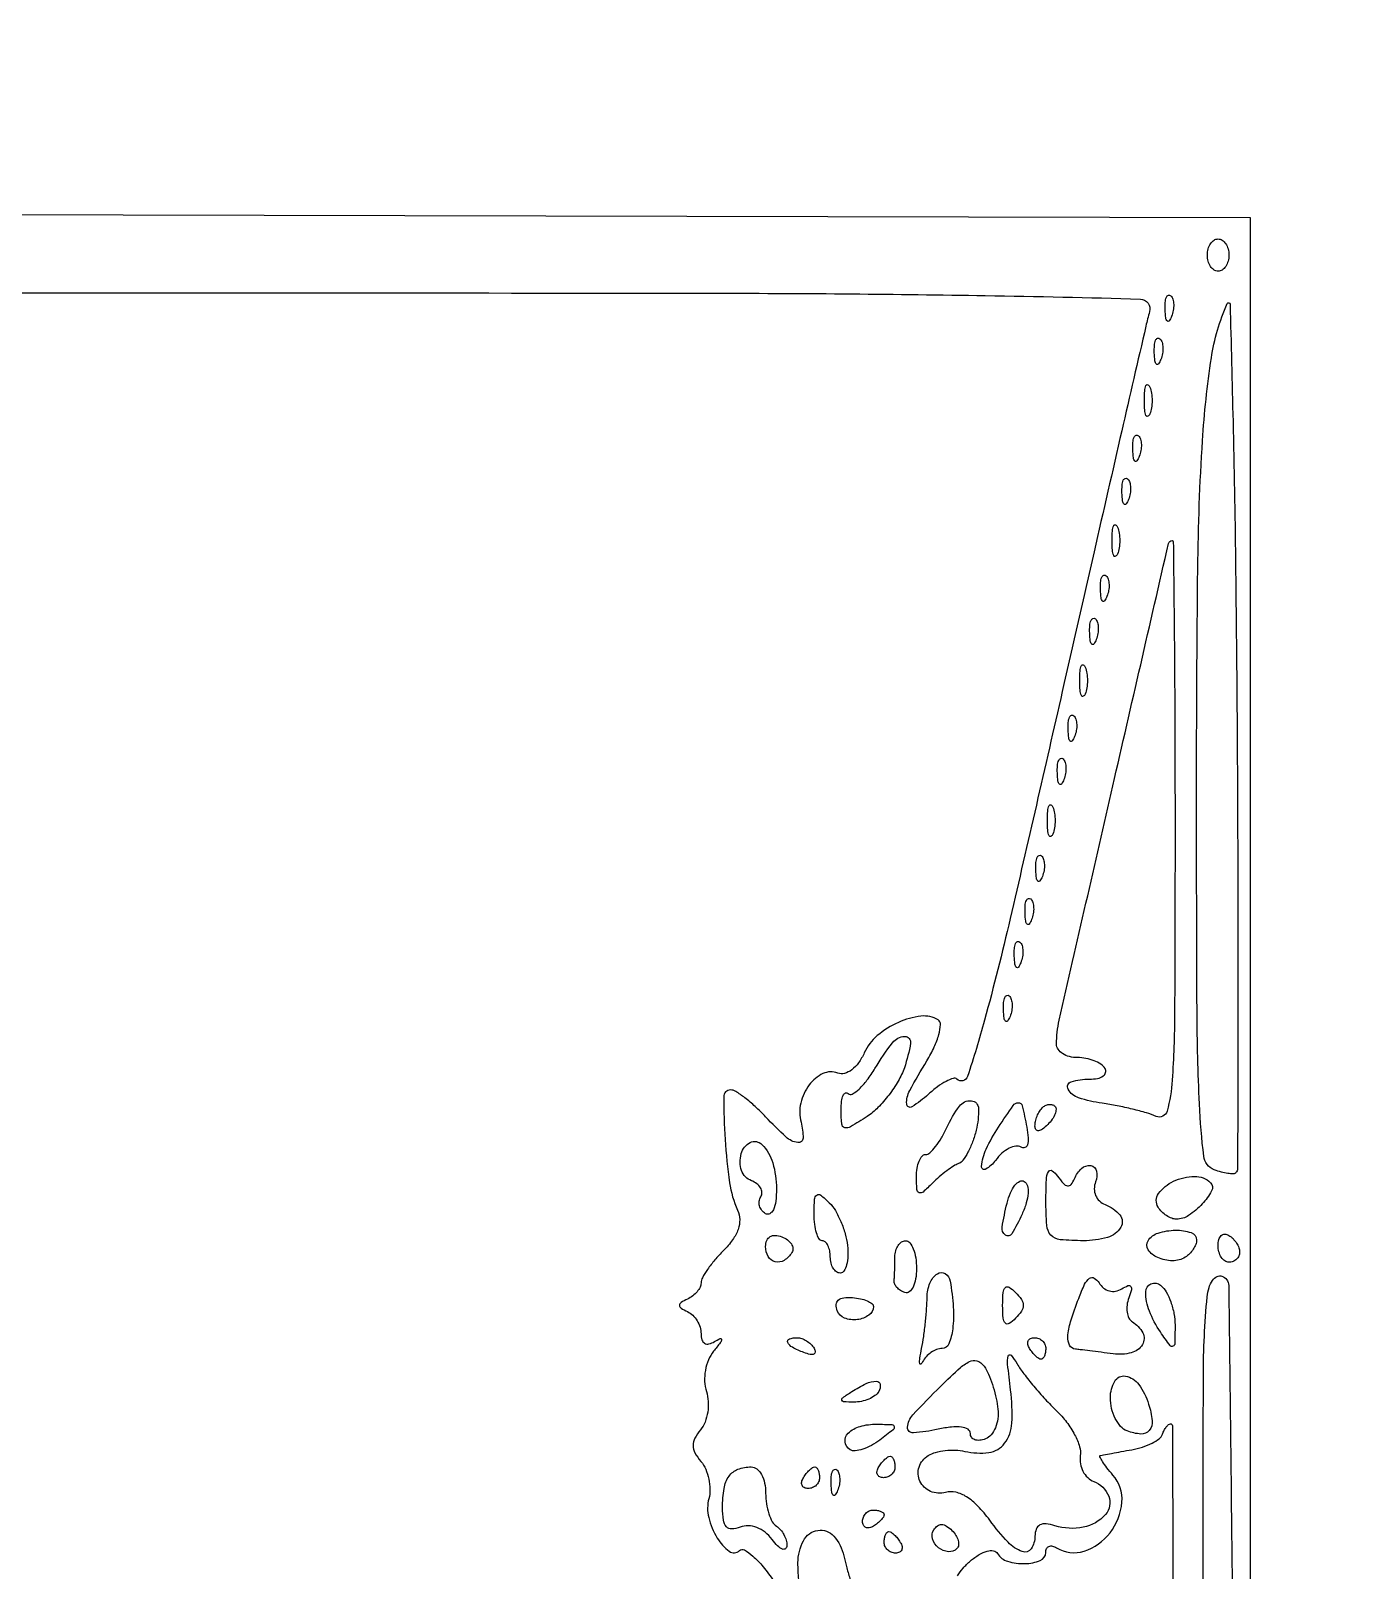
# Model space of a CAD drawing. Header units: inches. Extents: x -279 to 561, y -345 to 342.
# Drawn here: x -215.238 to -214.607, y -305.24 to -304.5 of the extents above; entities that cross this region are included whole.
import ezdxf

# ---------------------------------------------------------------- set-up
doc = ezdxf.new("R2010")
doc.units = ezdxf.units.IN
doc.header["$LTSCALE"] = 0.5
doc.header["$MEASUREMENT"] = 0

msp = doc.modelspace()

# ---------------------------------------------------------------- linework, layer by layer
for points in [[(-215.24463, -303.52452), (-213.73683, -303.52452), (-213.73683, -304.63921, -0.000223), (-213.73713, -305.31067, -0.002383), (-213.73867, -305.58371, -0.001447), (-213.74088, -305.7496, -0.66655), (-213.74843, -305.75261, -0.194955), (-213.74896, -305.75133, -0.000002), (-213.7501, -305.42881, -0.000179), (-213.75122, -305.07371, -0.000107), (-213.75231, -304.65214), (-213.75493, -303.55297), (-215.24463, -303.55297)], [(-215.93517, -303.64349), (-215.21877, -303.64349), (-214.50237, -303.64349), (-214.5011, -304.26549), (-214.49982, -304.8875), (-214.49849, -304.26542), (-214.49715, -303.64335), (-214.15628, -303.64471, 0.001064), (-214.02573, -303.64496, 0.001794), (-213.91624, -303.64454, 0.000153), (-213.81867, -303.64378, 0.584751), (-213.8178, -303.6422, 0.259143), (-213.82065, -303.6406, 0.000015), (-214.13811, -303.63973, 0.000557), (-214.48877, -303.63917, 0.000335), (-214.90484, -303.63925, 0.000169), (-215.31908, -303.63975, 0.000293), (-215.66365, -303.64048, 0.000043), (-215.96488, -303.64132, 0.960025)], [(-213.75752, -303.55556), (-213.75752, -304.6418, -0.000347), (-213.75781, -305.05832, -0.000579), (-213.7587, -305.40896, -0.000014), (-213.75988, -305.72639, -0.413114)], [(-215.87623, -304.5938, 0.000023), (-215.87735, -304.86357, 0.000682)], [(-214.45392, -305.26638, -0.000016), (-214.45524, -305.03786, -0.000633)], [(-214.79299, -305.24242, -0.050123), (-214.79037, -305.23874, -0.035798), (-214.78677, -305.23519, -0.039265), (-214.78263, -305.23217, -0.071856), (-214.77881, -305.23052, -0.107437), (-214.77576, -305.23036, -0.216621), (-214.7738, -305.23168, 0.183935), (-214.76894, -305.2354, 0.078061), (-214.76066, -305.23652, 0.089276), (-214.75326, -305.23502, 0.307321), (-214.75065, -305.23117, -0.110302), (-214.75024, -305.22933, -0.182983), (-214.74912, -305.22825, -0.160131), (-214.74743, -305.22809, -0.081651), (-214.74543, -305.22892, 0.220422), (-214.73228, -305.2305, 0.150674), (-214.71978, -305.2217, 0.144322), (-214.71408, -305.20707, 0.204806), (-214.7184, -305.19397, -0.014248), (-214.72132, -305.19047, -0.026958), (-214.72343, -305.18747, -0.031571), (-214.72465, -305.18521, -0.489642), (-214.7243, -305.18454, -0.00032), (-214.72291, -305.18428, -0.000022), (-214.71902, -305.18357, -0.000032), (-214.71438, -305.18273, -0.000024), (-214.70927, -305.1818, 0.03263), (-214.70419, -305.18053, 0.03898), (-214.69963, -305.17866, 0.042858), (-214.69615, -305.17652, 0.151805), (-214.69462, -305.17442, -0.03593), (-214.6938, -305.1725, -0.045864), (-214.69276, -305.17088, -0.053038), (-214.69168, -305.16975, -0.177118), (-214.69074, -305.1694, -0.413123), (-214.68985, -305.17029, -0.000013), (-214.68921, -305.34186, -0.000574)], [(-215.47514, -304.62658, -0.000688), (-215.2598, -304.62628, -0.000279), (-214.90826, -304.62648, -0.003769), (-214.77975, -304.62759, -0.003285), (-214.70523, -304.62929, -0.488538), (-214.7008, -304.63533, 0.012462), (-214.70258, -304.64229, 0.000122), (-214.71417, -304.69263, 0.000404), (-214.72744, -304.7506, 0.000262), (-214.74271, -304.81767, -0.001112), (-214.76774, -304.92678, -0.009447), (-214.78002, -304.97555, -0.014381), (-214.78821, -305.00258, -0.545783), (-214.79335, -305.00388, 0.273825), (-214.7951, -305.00349, 0.04264), (-214.7985, -305.00495, 0.037435), (-214.80263, -305.00756, 0.024251), (-214.80701, -305.01115, -0.041656), (-214.81488, -305.01716, -0.577754), (-214.81743, -305.01584, -0.135781), (-214.81594, -305.00931, -0.012987), (-214.80772, -304.99502, 0.027094), (-214.80418, -304.98843, 0.042573), (-214.80196, -304.98241, 0.052206), (-214.80117, -304.97769, 0.276109), (-214.80233, -304.97546, 0.169287), (-214.81056, -304.97363, 0.075566), (-214.82141, -304.97661, 0.071566), (-214.83155, -304.983, 0.110089), (-214.83778, -304.99124, -0.048296), (-214.84054, -304.99602, -0.074976), (-214.84384, -304.99942, -0.097251), (-214.8473, -305.00112, -0.158691), (-214.85053, -305.00096, 0.204477), (-214.85762, -305.00122, 0.122964), (-214.86425, -305.00663, 0.104776), (-214.86828, -305.01537, 0.120381), (-214.86813, -305.02454, -0.067475), (-214.8672, -305.03218, -0.454511), (-214.86976, -305.03436, -0.149838), (-214.87534, -305.03168, -0.018094), (-214.88514, -305.02198, 0.018092), (-214.89014, -305.01703, 0.022913), (-214.89512, -305.01285, 0.021838), (-214.8995, -305.00979, 0.142267), (-214.90206, -305.00905, 0.416285), (-214.90529, -305.01231, 0.013225), (-214.90461, -305.03286, 0.02146), (-214.90246, -305.0536, 0.069624), (-214.89859, -305.06684, -0.102556), (-214.8976, -305.07129, -0.088763), (-214.89837, -305.07602, -0.071606), (-214.90098, -305.08101, -0.040118), (-214.90543, -305.08624, 0.020277), (-214.90954, -305.0907, 0.024437), (-214.91302, -305.09522, 0.024201), (-214.91553, -305.09924, 0.128141), (-214.91617, -305.10173, -0.114573), (-214.91665, -305.10376, -0.05968), (-214.91807, -305.10596, -0.05465), (-214.92017, -305.10798, -0.055318), (-214.92264, -305.10949, 0.029131), (-214.92578, -305.11118, 0.260055), (-214.92652, -305.1125, 0.260055), (-214.92578, -305.11383, 0.029131), (-214.92264, -305.11552, -0.085984), (-214.92017, -305.11724, -0.061443), (-214.91807, -305.11989, -0.060458), (-214.91666, -305.12303, -0.076165), (-214.91617, -305.12617, 0.0738), (-214.91574, -305.12908, 0.189915), (-214.91444, -305.13072, 0.192873), (-214.91239, -305.13102, 0.076214), (-214.90971, -305.12992, -0.027789), (-214.90695, -305.12846, -0.576857), (-214.90633, -305.1289, -0.140027), (-214.90694, -305.13046, -0.008108), (-214.91014, -305.13454, 0.070922), (-214.91261, -305.13868, 0.0554), (-214.9141, -305.14371, 0.054891), (-214.91445, -305.14899, 0.066241), (-214.91359, -305.15388, -0.063517), (-214.91273, -305.1586, -0.051193), (-214.91298, -305.16375, -0.052726), (-214.91424, -305.16856, -0.082945), (-214.91638, -305.17224, 0.049734), (-214.91915, -305.17634, 0.127171), (-214.92, -305.17979, 0.124336), (-214.91907, -305.18327, 0.046509), (-214.9162, -305.18748, -0.072513), (-214.91394, -305.19118, -0.048879), (-214.91244, -305.19591, -0.048529), (-214.91189, -305.20089, -0.06751), (-214.91243, -305.20534, 0.124986), (-214.91249, -305.2143, 0.073786), (-214.90841, -305.22426, 0.101284), (-214.90266, -305.23059, 0.369636), (-214.89766, -305.2302, -0.342318), (-214.89536, -305.22991, -0.048649), (-214.89126, -305.23291, -0.038798), (-214.88636, -305.23801, -0.022637), (-214.88127, -305.24481, 0.02615)], [(-214.65237, -306.34436), (-214.65237, -305.46734), (-214.65237, -304.59032), (-215.26144, -304.5889, 0.000465), (-215.49527, -304.58858, 0.000768)]]:
    msp.add_lwpolyline(points, format="xyb")
for points in [[(-213.72167, -304.61982, -0.000342), (-213.72213, -305.07766, -0.000611), (-213.72322, -305.45405, -0.000039), (-213.72461, -305.78715, -0.813411), (-213.72648, -305.78752, -0.10071), (-213.72831, -305.77874, -0.000038), (-213.72973, -305.4486, -0.000606), (-213.73083, -305.08185, -0.000369), (-213.73129, -304.64826), (-213.73165, -303.51935), (-213.96054, -303.51932, 0.00003), (-214.10901, -303.5193, 0.000002), (-214.49863, -303.51929, 0.000003), (-214.96343, -303.51928, 0.000003), (-215.47093, -303.51928), (-216.75244, -303.51928), (-216.75244, -303.48052), (-216.75244, -303.44176), (-215.23687, -303.44176), (-213.72131, -303.44176)], [(-214.66272, -304.60818, -0.064853), (-214.6631, -304.61114, -0.082425), (-214.66424, -304.61366, -0.098894), (-214.66592, -304.61534, -0.148195), (-214.66789, -304.61594, -0.148195), (-214.66986, -304.61534, -0.098894), (-214.67154, -304.61366, -0.082425), (-214.67268, -304.61114, -0.064853), (-214.67306, -304.60818, -0.064853), (-214.67268, -304.60521, -0.082425), (-214.67154, -304.6027, -0.098894), (-214.66986, -304.60102, -0.148195), (-214.66789, -304.60042, -0.148195), (-214.66592, -304.60102, -0.098894), (-214.66424, -304.6027, -0.082425), (-214.6631, -304.60521, -0.064853)], [(-214.69022, -304.6376, -0.054073), (-214.69137, -304.63975, -0.470617), (-214.69231, -304.63984, -0.168741), (-214.69304, -304.63833, -0.018894), (-214.69334, -304.63447, -0.028489), (-214.69329, -304.63087, -0.077125), (-214.69272, -304.62839, -0.208169), (-214.69176, -304.62744, -0.296942), (-214.69063, -304.62768, -0.126455), (-214.68963, -304.62937, -0.060344), (-214.68922, -304.63188, -0.05415), (-214.68941, -304.63477, -0.051402)], [(-214.65933, -305.04877, -0.195075), (-214.6606, -305.04931, -0.03613), (-214.66317, -305.04916, -0.033978), (-214.66634, -305.04852, -0.025221), (-214.66974, -305.04741, -0.278664), (-214.67479, -305.04091, -0.017629), (-214.67686, -305.01578, -0.010597), (-214.678, -304.97103, -0.001105), (-214.67824, -304.86596, -0.002733), (-214.67765, -304.75874, -0.012903), (-214.67539, -304.69729, -0.022019), (-214.67114, -304.65758, -0.066219), (-214.66355, -304.63145, -0.800506), (-214.66214, -304.63173, -0.000726), (-214.66074, -304.68813, -0.002715), (-214.65954, -304.75467, -0.001538), (-214.65878, -304.83528, -0.000848), (-214.6584, -304.91654, -0.001396), (-214.65838, -304.98527, -0.000111), (-214.65856, -305.04691, -0.198125)], [(-214.69539, -304.65829, -0.054073), (-214.69654, -304.66044, -0.470617), (-214.69748, -304.66053, -0.168741), (-214.69821, -304.65902, -0.018894), (-214.69852, -304.65516, -0.028489), (-214.69846, -304.65156, -0.077125), (-214.69789, -304.64908, -0.208169), (-214.69693, -304.64813, -0.296942), (-214.6958, -304.64837, -0.126455), (-214.6948, -304.65006, -0.060344), (-214.69439, -304.65257, -0.05415), (-214.69459, -304.65546, -0.051402)], [(-214.70067, -304.68447, -0.174857), (-214.70164, -304.68556, -0.447206), (-214.70252, -304.68524, -0.078554), (-214.70312, -304.68262, -0.017491), (-214.70328, -304.67801, -0.017491), (-214.70312, -304.6734, -0.078554), (-214.70252, -304.67077, -0.447206), (-214.70164, -304.67046, -0.174857), (-214.70067, -304.67154, -0.057986), (-214.69986, -304.67449, -0.037979), (-214.6996, -304.67801, -0.037979), (-214.69986, -304.68152, -0.057986)], [(-214.70574, -304.70484, -0.054073), (-214.70688, -304.707, -0.470617), (-214.70783, -304.70708, -0.168741), (-214.70856, -304.70558, -0.018894), (-214.70886, -304.70171, -0.028489), (-214.70881, -304.69811, -0.077125), (-214.70823, -304.69563, -0.208169), (-214.70728, -304.69469, -0.296942), (-214.70615, -304.69493, -0.126455), (-214.70515, -304.69662, -0.060344), (-214.70474, -304.69913, -0.05415), (-214.70493, -304.70201, -0.051402)], [(-214.71091, -304.72553, -0.054073), (-214.71206, -304.72769, -0.470617), (-214.713, -304.72777, -0.168741), (-214.71373, -304.72627, -0.018894), (-214.71404, -304.7224, -0.028489), (-214.71398, -304.7188, -0.077125), (-214.71341, -304.71632, -0.208169), (-214.71245, -304.71538, -0.296942), (-214.71132, -304.71562, -0.126455), (-214.71032, -304.71731, -0.060344), (-214.70991, -304.71982, -0.05415), (-214.7101, -304.7227, -0.051402)], [(-214.71619, -304.75172, -0.174857), (-214.71716, -304.7528, -0.447206), (-214.71803, -304.75248, -0.078554), (-214.71864, -304.74986, -0.017491), (-214.7188, -304.74525, -0.017491), (-214.71864, -304.74064, -0.078554), (-214.71803, -304.73802, -0.447206), (-214.71716, -304.7377, -0.174857), (-214.71619, -304.73878, -0.057986), (-214.71538, -304.74173, -0.037979), (-214.71511, -304.74525, -0.037979), (-214.71538, -304.74877, -0.057986)], [(-214.68858, -304.88546, -0.001166), (-214.68878, -304.97229, -0.015415), (-214.68992, -305.00433, -0.049817), (-214.69242, -305.01924, -0.457042), (-214.69763, -305.02175, 0.031202), (-214.70226, -305.02008, 0.0115), (-214.70896, -305.01828, 0.011346), (-214.7164, -305.01665, 0.013389), (-214.7235, -305.01546, -0.04161), (-214.73485, -305.01288, -0.196403), (-214.73989, -305.0087, -0.474253), (-214.7384, -305.00515, -0.072237), (-214.72966, -305.00388, 0.047867), (-214.7258, -305.00351, 0.104212), (-214.72307, -305.00236, 0.181468), (-214.7219, -305.00066, 0.202618), (-214.7222, -304.99871, 0.111412), (-214.72415, -304.99672, 0.050262), (-214.72741, -304.99505, 0.046318), (-214.73136, -304.99392, 0.046881), (-214.73544, -304.99353, -0.062293), (-214.73928, -304.99305, -0.08056), (-214.74253, -304.99164, -0.097992), (-214.74471, -304.98955, -0.153611), (-214.74548, -304.98709, -0.056165), (-214.74418, -304.97559, -0.000286), (-214.71844, -304.8631, -0.000066), (-214.69169, -304.74661, -0.349513), (-214.68998, -304.74525, -0.411173), (-214.68941, -304.74582, -0.000099), (-214.68899, -304.78644, -0.001563), (-214.68868, -304.8317, -0.000937)], [(-214.72126, -304.77208, -0.054073), (-214.7224, -304.77424, -0.470617), (-214.72334, -304.77433, -0.168741), (-214.72407, -304.77282, -0.018894), (-214.72438, -304.76896, -0.028489), (-214.72432, -304.76536, -0.077125), (-214.72375, -304.76287, -0.208169), (-214.7228, -304.76193, -0.296942), (-214.72166, -304.76217, -0.126455), (-214.72066, -304.76386, -0.060344), (-214.72025, -304.76637, -0.05415), (-214.72045, -304.76925, -0.051402)], [(-214.72643, -304.79277, -0.054073), (-214.72757, -304.79493, -0.470617), (-214.72852, -304.79502, -0.168741), (-214.72925, -304.79351, -0.018894), (-214.72955, -304.78965, -0.028489), (-214.7295, -304.78605, -0.077125), (-214.72892, -304.78356, -0.208169), (-214.72797, -304.78262, -0.296942), (-214.72684, -304.78286, -0.126455), (-214.72584, -304.78455, -0.060344), (-214.72543, -304.78706, -0.05415), (-214.72562, -304.78994, -0.051402)], [(-214.73171, -304.81896, -0.174857), (-214.73268, -304.82004, -0.447206), (-214.73355, -304.81973, -0.078554), (-214.73416, -304.81711, -0.017491), (-214.73432, -304.81249, -0.017491), (-214.73416, -304.80788, -0.078554), (-214.73355, -304.80526, -0.447206), (-214.73268, -304.80495, -0.174857), (-214.73171, -304.80603, -0.057986), (-214.7309, -304.80898, -0.037979), (-214.73063, -304.81249, -0.037979), (-214.7309, -304.81601, -0.057986)], [(-214.73677, -304.83933, -0.054073), (-214.73792, -304.84148, -0.470617), (-214.73886, -304.84157, -0.168741), (-214.73959, -304.84006, -0.018894), (-214.7399, -304.8362, -0.028489), (-214.73984, -304.8326, -0.077125), (-214.73927, -304.83012, -0.208169), (-214.73831, -304.82917, -0.296942), (-214.73718, -304.82941, -0.126455), (-214.73618, -304.8311, -0.060344), (-214.73577, -304.83361, -0.05415), (-214.73597, -304.8365, -0.051402)], [(-214.74195, -304.86002, -0.054073), (-214.74309, -304.86217, -0.470617), (-214.74403, -304.86226, -0.168741), (-214.74477, -304.86075, -0.018894), (-214.74507, -304.85689, -0.028489), (-214.74501, -304.85329, -0.077125), (-214.74444, -304.85081, -0.208169), (-214.74349, -304.84986, -0.296942), (-214.74235, -304.8501, -0.126455), (-214.74135, -304.85179, -0.060344), (-214.74094, -304.8543, -0.05415), (-214.74114, -304.85719, -0.051402)], [(-214.74723, -304.8862, -0.174857), (-214.74819, -304.88729, -0.447206), (-214.74907, -304.88697, -0.078554), (-214.74967, -304.88435, -0.017491), (-214.74983, -304.87974, -0.017491), (-214.74967, -304.87513, -0.078554), (-214.74907, -304.8725, -0.447206), (-214.74819, -304.87219, -0.174857), (-214.74723, -304.87327, -0.057986), (-214.74642, -304.87622, -0.037979), (-214.74615, -304.87974, -0.037979), (-214.74642, -304.88325, -0.057986)], [(-214.75229, -304.90657, -0.054073), (-214.75344, -304.90873, -0.470617), (-214.75438, -304.90881, -0.168741), (-214.75511, -304.90731, -0.018894), (-214.75542, -304.90345, -0.028489), (-214.75536, -304.89984, -0.077125), (-214.75479, -304.89736, -0.208169), (-214.75383, -304.89642, -0.296942), (-214.7527, -304.89666, -0.126455), (-214.7517, -304.89835, -0.060344), (-214.75129, -304.90086, -0.05415), (-214.75148, -304.90374, -0.051402)], [(-214.75746, -304.92726, -0.054073), (-214.75861, -304.92942, -0.470617), (-214.75955, -304.92951, -0.168741), (-214.76028, -304.928, -0.018894), (-214.76059, -304.92414, -0.028489), (-214.76053, -304.92053, -0.077125), (-214.75996, -304.91805, -0.208169), (-214.759, -304.91711, -0.296942), (-214.75787, -304.91735, -0.126455), (-214.75687, -304.91904, -0.060344), (-214.75646, -304.92155, -0.05415), (-214.75666, -304.92443, -0.051402)], [(-214.76264, -304.94795, -0.054073), (-214.76378, -304.95011, -0.470617), (-214.76472, -304.9502, -0.168741), (-214.76546, -304.94869, -0.018894), (-214.76576, -304.94483, -0.028489), (-214.7657, -304.94122, -0.077125), (-214.76513, -304.93874, -0.208169), (-214.76418, -304.9378, -0.296942), (-214.76304, -304.93804, -0.126455), (-214.76204, -304.93973, -0.060344), (-214.76164, -304.94224, -0.05415), (-214.76183, -304.94512, -0.051402)], [(-214.76781, -304.97381, -0.054073), (-214.76895, -304.97597, -0.470617), (-214.7699, -304.97606, -0.168741), (-214.77063, -304.97455, -0.018894), (-214.77093, -304.97069, -0.028489), (-214.77088, -304.96709, -0.077125), (-214.7703, -304.9646, -0.208169), (-214.76935, -304.96366, -0.296942), (-214.76822, -304.9639, -0.126455), (-214.76722, -304.96559, -0.060344), (-214.76681, -304.9681, -0.05415), (-214.767, -304.97099, -0.051402)], [(-214.81855, -304.99837, -0.04734), (-214.82149, -305.00478, -0.031682), (-214.82597, -305.0115, -0.031901), (-214.8312, -305.01751, -0.053015), (-214.83639, -305.02176, -0.009702), (-214.84438, -305.02678, -0.198558), (-214.84714, -305.0272, -0.320187), (-214.84863, -305.02546, -0.02213), (-214.84893, -305.01865, -0.02869), (-214.84869, -305.01453, -0.07389), (-214.84792, -305.01166, -0.188099), (-214.84679, -305.01052, -0.310086), (-214.8455, -305.01076, 0.3389), (-214.84354, -305.01102, 0.05813), (-214.84031, -305.00863, 0.043033), (-214.83651, -305.00438, 0.024635), (-214.83265, -304.99869, -0.027091), (-214.82421, -304.98637, -0.227083), (-214.81836, -304.9834, -0.469877), (-214.81556, -304.98662, -0.043046)], [(-214.78409, -305.02845, -0.027214), (-214.7858, -305.03402, -0.033142), (-214.78802, -305.03901, -0.03513), (-214.79039, -305.04284, -0.151317), (-214.79251, -305.04443, 0.057288), (-214.7949, -305.04561, 0.01751), (-214.79821, -305.04792, 0.017276), (-214.80176, -305.05079, 0.018078), (-214.80506, -305.05385, -0.015466), (-214.80957, -305.05809, -0.282679), (-214.81143, -305.05842, -0.289793), (-214.81253, -305.05691, -0.016027), (-214.81272, -305.0508, -0.038648), (-214.8124, -305.0467, -0.057695), (-214.81145, -305.04323, -0.075842), (-214.81004, -305.04087, -0.224399), (-214.80838, -305.04009, 0.190598), (-214.80633, -305.03928, 0.037004), (-214.80358, -305.03629, 0.034577), (-214.80072, -305.03211, 0.025934), (-214.79815, -305.02716, -0.050669), (-214.79213, -305.01686, -0.264026), (-214.78637, -305.01426, -0.382514), (-214.78291, -305.01798, -0.06531)], [(-214.75976, -305.027, -0.026651), (-214.75906, -305.03211, -0.091322), (-214.7594, -305.03543, -0.243021), (-214.76066, -305.03676, -0.225931), (-214.76253, -305.03655, 0.177526), (-214.76504, -305.03604, 0.082472), (-214.76826, -305.03708, 0.065996), (-214.77166, -305.03946, 0.049407), (-214.77471, -305.04287, -0.103051), (-214.7794, -305.0471, -0.60831), (-214.78151, -305.04576, -0.090016), (-214.77926, -305.0375, -0.033609), (-214.77333, -305.02697, -0.006435), (-214.76625, -305.01647, -0.246544), (-214.76381, -305.01519, -0.347699), (-214.76196, -305.01666, -0.010386)], [(-214.7497, -305.02569, -0.034019), (-214.75224, -305.0279, -0.131573), (-214.75416, -305.02869, -0.290264), (-214.75534, -305.02813, -0.142677), (-214.75582, -305.02647, -0.054831), (-214.75557, -305.02417, -0.038674), (-214.75481, -305.02168, -0.039129), (-214.7537, -305.01938, -0.063896), (-214.75238, -305.01767, -0.075941), (-214.75086, -305.01656, -0.089268), (-214.74916, -305.01602, -0.100736), (-214.74754, -305.01614, -0.128169), (-214.74625, -305.0169, -0.212536), (-214.74569, -305.01837, -0.080535), (-214.74617, -305.02058, -0.061283), (-214.74756, -305.02315, -0.041736)], [(-214.87997, -305.05654, -0.028954), (-214.88031, -305.06247, -0.074874), (-214.88143, -305.0666, -0.15949), (-214.88315, -305.06852, -0.275956), (-214.88522, -305.06848, -0.091141), (-214.887, -305.06688, -0.095734), (-214.88805, -305.06476, -0.099565), (-214.88822, -305.06248, -0.10754), (-214.88748, -305.06038, 0.148592), (-214.88693, -305.05831, 0.123625), (-214.88757, -305.05611, 0.099868), (-214.88935, -305.05411, 0.069551), (-214.892, -305.05265, -0.111398), (-214.89483, -305.05076, -0.100937), (-214.89671, -305.04777, -0.088689), (-214.89741, -305.04394, -0.065139), (-214.89687, -305.03964, -0.215996), (-214.89258, -305.03435, -0.322939), (-214.88693, -305.03527, -0.126804), (-214.88173, -305.04409, -0.070343)], [(-214.7369, -305.05173, -0.111024), (-214.73345, -305.04677, -0.225865), (-214.72903, -305.0454, -0.317304), (-214.72629, -305.048, -0.141606), (-214.72673, -305.05321, 0.090987), (-214.72736, -305.05654, 0.101431), (-214.72671, -305.05973, 0.103401), (-214.72488, -305.06237, 0.098155), (-214.72212, -305.06411, -0.125673), (-214.71508, -305.0691, -0.321862), (-214.7146, -305.07498, -0.190864), (-214.721, -305.07987, -0.068901), (-214.73255, -305.08147, -0.022156), (-214.7437, -305.08097, -0.185444), (-214.74815, -305.0788, -0.171487), (-214.75018, -305.0741, -0.018373), (-214.75057, -305.06207, -0.009661), (-214.75034, -305.05222, -0.101192), (-214.74937, -305.04832, -0.459127), (-214.74764, -305.04785, -0.089802), (-214.74501, -305.05043, 0.02856), (-214.74218, -305.05398, 0.172412), (-214.74014, -305.05509, 0.274217), (-214.73845, -305.05442, 0.068328)], [(-214.67158, -305.05363, -0.33241), (-214.67102, -305.05757, -0.063235), (-214.67552, -305.06382, -0.058151), (-214.68203, -305.06935, -0.147958), (-214.68791, -305.07112, -0.092075), (-214.69017, -305.0707, -0.05306), (-214.69265, -305.06943, -0.050582), (-214.69495, -305.06757, -0.059008), (-214.6967, -305.06537, -0.303232), (-214.69647, -305.05883, -0.128059), (-214.68937, -305.05294, -0.104728), (-214.67918, -305.05058, -0.204074)], [(-214.84587, -305.08377, -0.034405), (-214.84568, -305.08883, -0.055363), (-214.84629, -305.0931, -0.076146), (-214.84754, -305.09602, -0.259133), (-214.84928, -305.09699, -0.158239), (-214.85112, -305.09639, -0.097102), (-214.85269, -305.09471, -0.078972), (-214.85374, -305.09219, -0.060227), (-214.8541, -305.08923, 0.048028), (-214.85439, -305.08626, 0.068025), (-214.85524, -305.08375, 0.088204), (-214.8565, -305.08206, 0.191087), (-214.85798, -305.08147, -0.268565), (-214.85948, -305.0806, -0.056525), (-214.86072, -305.07772, -0.045077), (-214.86158, -305.07361, -0.028822), (-214.86186, -305.06872, -0.013567), (-214.86167, -305.06158, -0.222045), (-214.86057, -305.05953, -0.343964), (-214.85867, -305.05957, -0.0257), (-214.85457, -305.06326, -0.063343), (-214.85167, -305.06701, -0.032798), (-214.84901, -305.0723, -0.03199), (-214.84695, -305.07818, -0.041796)], [(-214.76203, -305.06874, -0.027025), (-214.76694, -305.07814, -0.444978), (-214.77003, -305.07876, -0.280044), (-214.7716, -305.0749, -0.021258), (-214.76923, -305.06339, -0.037739), (-214.76759, -305.05848, -0.067584), (-214.76544, -305.05482, -0.106243), (-214.76314, -305.05292, -0.264488), (-214.76104, -305.05299, -0.191936), (-214.75948, -305.05509, -0.080572), (-214.75913, -305.05866, -0.058521), (-214.75998, -305.06333, -0.032717)], [(-214.87254, -305.08718, -0.117169), (-214.87626, -305.09089, -0.198008), (-214.88053, -305.09158, -0.21), (-214.88387, -305.08906, -0.128597), (-214.88514, -305.08422, -0.094172), (-214.88459, -305.08133, -0.165347), (-214.88303, -305.0795, -0.151817), (-214.88057, -305.0789, -0.076022), (-214.87741, -305.07959, -0.064087), (-214.87467, -305.08106, -0.094924), (-214.87279, -305.08304, -0.122111), (-214.87206, -305.08519, -0.160704)], [(-214.81272, -305.09483, -0.040232), (-214.81312, -305.09982, -0.072434), (-214.81436, -305.10372, -0.114589), (-214.81617, -305.10597, -0.251645), (-214.81828, -305.10634, -0.059365), (-214.82038, -305.10535, -0.06671), (-214.8221, -305.10393, -0.076449), (-214.82319, -305.10231, -0.136666), (-214.82346, -305.10074, 0.013314), (-214.82331, -305.09878, 0.004034), (-214.82318, -305.09581, 0.004037), (-214.8231, -305.09247, 0.004387), (-214.82307, -305.08923, -0.064853), (-214.82268, -305.08626, -0.082425), (-214.82155, -305.08375, -0.098894), (-214.81987, -305.08207, -0.148195), (-214.8179, -305.08147, -0.231675), (-214.81591, -305.08244, -0.072835), (-214.81424, -305.08539, -0.055541), (-214.8131, -305.08971, -0.036866)], [(-214.67824, -305.08116, -0.093122), (-214.67863, -305.08327, -0.052973), (-214.67983, -305.08558, -0.050381), (-214.68158, -305.08774, -0.058255), (-214.68366, -305.08938, -0.142134), (-214.68984, -305.0911, -0.101278), (-214.69691, -305.08957, -0.138857), (-214.70143, -305.08583, -0.297747), (-214.70153, -305.0815, -0.180218), (-214.69672, -305.07776, -0.072461), (-214.68836, -305.07642, -0.083254), (-214.68084, -305.07757, -0.323974)], [(-214.65755, -305.08695, -0.105429), (-214.65794, -305.0888, -0.099231), (-214.65906, -305.09038, -0.096318), (-214.66074, -305.09144, -0.092995), (-214.66272, -305.09181, -0.153634), (-214.66469, -305.09119, -0.097988), (-214.66637, -305.08944, -0.080552), (-214.6675, -305.08683, -0.062283), (-214.66789, -305.08375, -0.066118), (-214.66751, -305.0809, -0.138808), (-214.66637, -305.07899, -0.191142), (-214.66468, -305.07832, -0.139169), (-214.66272, -305.07888, -0.06081), (-214.66074, -305.08047, -0.051032), (-214.65906, -305.08257, -0.053229), (-214.65792, -305.08485, -0.089642)], [(-214.79654, -305.10087, -0.026197), (-214.79505, -305.1134, -0.046232), (-214.79533, -305.1238, -0.063668), (-214.79713, -305.13096, -0.308561), (-214.80041, -305.13319, 0.090514), (-214.80304, -305.13367, 0.061065), (-214.80575, -305.13509, 0.059205), (-214.80812, -305.13719, 0.071456), (-214.80976, -305.13966, -0.129016), (-214.81063, -305.14069, -0.581574), (-214.81118, -305.14043, -0.05747), (-214.81108, -305.13783, -0.011055), (-214.81026, -305.13319, 0.013541), (-214.80927, -305.1274, 0.008766), (-214.80843, -305.12064, 0.008814), (-214.80783, -305.11401, 0.016467), (-214.80762, -305.10862, -0.093885), (-214.8063, -305.1019, -0.145898), (-214.80266, -305.0973, -0.305077), (-214.79894, -305.09723, -0.209716)], [(-214.76513, -305.11871, -0.051663), (-214.76823, -305.12123, -0.354955), (-214.77005, -305.12104, -0.180052), (-214.77112, -305.11871, -0.018208), (-214.77134, -305.1125, -0.018208), (-214.77112, -305.1063, -0.180052), (-214.77005, -305.10397, -0.354955), (-214.76823, -305.10378, -0.051663), (-214.76513, -305.1063, -0.049631), (-214.76237, -305.10967, -0.147822), (-214.76151, -305.1125, -0.147822), (-214.76237, -305.11533, -0.049631)], [(-214.71414, -305.10456, -0.03995), (-214.71118, -305.10304, -0.337489), (-214.70982, -305.1034, -0.236469), (-214.70949, -305.10505, -0.025082), (-214.71075, -305.1089, 0.059981), (-214.71162, -305.11236, 0.068649), (-214.71159, -305.11576, 0.079256), (-214.71069, -305.1186, 0.139256), (-214.70905, -305.1204, -0.1344), (-214.70408, -305.12573, -0.262165), (-214.70425, -305.13136, -0.198986), (-214.7096, -305.1353, -0.093662), (-214.71832, -305.13578, 0.000978), (-214.72405, -305.13504, 0.001135), (-214.72951, -305.13435, 0.001009), (-214.73413, -305.13379, 0.006775), (-214.73643, -305.13355, -0.256626), (-214.73918, -305.13169, -0.135675), (-214.74005, -305.12753, -0.059444), (-214.73871, -305.12034, -0.015197), (-214.73484, -305.10914, -0.019359), (-214.73197, -305.1024, -0.120458), (-214.72963, -305.0995, -0.309135), (-214.72739, -305.09939, -0.117659), (-214.72507, -305.1017, 0.085761), (-214.72288, -305.10418, 0.105236), (-214.72012, -305.10556, 0.108124), (-214.7171, -305.10569, 0.094875)], [(-214.68858, -305.12205, -0.005504), (-214.68868, -305.13081, -0.286042), (-214.68957, -305.13217, -0.358149), (-214.69098, -305.1318, -0.007096), (-214.69558, -305.12529, -0.056694), (-214.70089, -305.11528, -0.095049), (-214.70264, -305.10596, -0.300836), (-214.70012, -305.10218, -0.279494), (-214.69548, -305.10287, -0.090492), (-214.69283, -305.10603, -0.042972), (-214.69061, -305.11087, -0.040711), (-214.68909, -305.11648, -0.045669)], [(-214.65882, -305.75821, -0.000318), (-214.65832, -306.1271, -0.002475), (-214.65904, -306.29916, -0.000819), (-214.66026, -306.41145, -0.410571), (-214.66485, -306.41599, 0.079797), (-214.66786, -306.41648, 0.064089), (-214.67082, -306.41789, 0.064942), (-214.67328, -306.41999, 0.087522), (-214.67484, -306.42246, -0.82331), (-214.67667, -306.4221, -0.000011), (-214.67584, -305.77746, -0.000043), (-214.67497, -305.1464, -0.02337), (-214.67313, -305.10837, -0.049798), (-214.67226, -305.10396, -0.081503), (-214.67059, -305.10055, -0.117), (-214.66841, -305.09865, -0.204634), (-214.66607, -305.09846, -0.319501), (-214.6628, -305.10294, -0.00027), (-214.66115, -305.24544, -0.001813), (-214.65974, -305.43815, -0.000434)], [(-214.83341, -305.11305, -0.242986), (-214.83555, -305.11718, -0.125552), (-214.84112, -305.11933, -0.118718), (-214.84726, -305.1186, -0.215618), (-214.85079, -305.11511, -0.10332), (-214.85128, -305.11213, -0.206095), (-214.85025, -305.11002, -0.148684), (-214.84766, -305.10887, -0.049331), (-214.84346, -305.10878, -0.032969), (-214.83961, -305.10932, -0.048835), (-214.83637, -305.11034, -0.061088), (-214.83411, -305.11165, -0.235344)], [(-214.8619, -305.13313, -0.1144), (-214.86131, -305.13488, -0.32948), (-214.86193, -305.13591, -0.155351), (-214.86377, -305.13607, -0.036408), (-214.86677, -305.13517, -0.029964), (-214.87231, -305.13265, -0.168622), (-214.8745, -305.1303, -0.444011), (-214.87375, -305.12863, -0.079093), (-214.86993, -305.12802, -0.088797), (-214.86783, -305.1284, -0.053277), (-214.86556, -305.12952, -0.051183), (-214.86347, -305.13118, -0.061454)], [(-214.75065, -305.13319, -0.042167), (-214.75082, -305.13517, -0.061769), (-214.75132, -305.13685, -0.081139), (-214.75206, -305.13798, -0.210953), (-214.75293, -305.13837, -0.151918), (-214.75402, -305.13803, -0.038439), (-214.75548, -305.13685, -0.035638), (-214.75702, -305.13517, -0.029505), (-214.75841, -305.13319, -0.082592), (-214.75922, -305.13122, -0.161196), (-214.75906, -305.12954, -0.182303), (-214.75797, -305.12843, -0.108972), (-214.75613, -305.12802, -0.093332), (-214.75404, -305.12842, -0.09642), (-214.75226, -305.12954, -0.099167), (-214.75107, -305.13122, -0.105053)], [(-214.7736, -305.16229, -0.060863), (-214.77366, -305.16692, -0.065596), (-214.77484, -305.17127, -0.073859), (-214.77691, -305.17471, -0.129126), (-214.7796, -305.17664, -0.065863), (-214.78237, -305.1773, -0.113285), (-214.78473, -305.17701, -0.152141), (-214.78627, -305.17584, -0.155993), (-214.78686, -305.174, 0.263371), (-214.78798, -305.17203, 0.103291), (-214.79104, -305.17096, 0.06044), (-214.79593, -305.17092, 0.02594), (-214.80238, -305.17199, -0.034365), (-214.81421, -305.17375, -0.456222), (-214.81699, -305.17101, -0.173061), (-214.81446, -305.16512, -0.010833), (-214.80108, -305.15132, -0.011647), (-214.79166, -305.14242, -0.088396), (-214.78649, -305.13921, -0.231083), (-214.78282, -305.13948, -0.128759), (-214.77957, -305.14272, -0.038956), (-214.77768, -305.14661, -0.019672), (-214.77588, -305.15177, -0.019411), (-214.77443, -305.15728, -0.027278)], [(-214.74548, -305.16312, -0.038896), (-214.74064, -305.16857, -0.040676), (-214.73679, -305.17463, -0.044171), (-214.73438, -305.18039, -0.11832), (-214.73406, -305.1848, 0.084807), (-214.73403, -305.18854, 0.077612), (-214.73278, -305.19219, 0.080026), (-214.73052, -305.19519, 0.100214), (-214.72759, -305.19705, -0.209849), (-214.72044, -305.20413, -0.281128), (-214.72196, -305.21291, -0.165563), (-214.73264, -305.21907, -0.126319), (-214.74621, -305.21831, 0.050641), (-214.75053, -305.21741, 0.148306), (-214.75348, -305.21797, 0.186173), (-214.75522, -305.21996, 0.087861), (-214.75582, -305.22337, -0.150107), (-214.75767, -305.22936, -0.341283), (-214.7619, -305.23076, -0.120656), (-214.76874, -305.22627, -0.028288), (-214.77755, -305.21566, 0.030957), (-214.78326, -305.20886, 0.062116), (-214.78868, -305.20442, 0.083288), (-214.79383, -305.20227, 0.122004), (-214.79871, -305.20233, -0.165306), (-214.80599, -305.20181, -0.184852), (-214.81104, -305.19696, -0.192954), (-214.81144, -305.19015, -0.175493), (-214.80705, -305.18461, -0.071356), (-214.80355, -305.18309, -0.038654), (-214.79893, -305.18219, -0.037567), (-214.79399, -305.182, -0.048289), (-214.78949, -305.1826, 0.091293), (-214.77792, -305.18314, 0.201471), (-214.77044, -305.17874, 0.148091), (-214.76693, -305.16901, 0.044577), (-214.76751, -305.15311, -0.004877), (-214.76895, -305.14076, -0.088119), (-214.76868, -305.13681, -0.610767), (-214.76733, -305.13649, -0.041301), (-214.76438, -305.14062, 0.028531), (-214.7612, -305.14533, 0.011701), (-214.75637, -305.15136, 0.011533), (-214.75087, -305.1576, 0.014493)], [(-214.70124, -305.15992, -0.050136), (-214.69957, -305.16788, -0.199243), (-214.70095, -305.17256, -0.246116), (-214.70494, -305.17429, -0.073183), (-214.71163, -305.17279, -0.121228), (-214.71469, -305.17066, -0.064827), (-214.71727, -305.16683, -0.05862), (-214.71902, -305.16197, -0.057231), (-214.71962, -305.1568, -0.130494), (-214.71753, -305.14893, -0.314932), (-214.71236, -305.14649, -0.197647), (-214.70596, -305.15049, -0.078736)], [(-214.83083, -305.15388, -0.101161), (-214.83269, -305.15586, -0.052761), (-214.83565, -305.15751, -0.049393), (-214.83919, -305.15862, -0.053738), (-214.84277, -305.15898, -0.012098), (-214.8477, -305.15881, -0.343021), (-214.8486, -305.15803, -0.295079), (-214.84812, -305.15683, -0.010223), (-214.84376, -305.15388, -0.03301), (-214.83693, -305.15009, -0.110887), (-214.83198, -305.14897, -0.372932), (-214.83014, -305.15057, -0.175918)], [(-214.8303, -305.17716, -0.037371), (-214.83438, -305.1798, -0.0461), (-214.83855, -305.18159, -0.052854), (-214.84219, -305.18236, -0.165641), (-214.8446, -305.18181, -0.227322), (-214.84702, -305.17804, -0.236872), (-214.84554, -305.17389, -0.123321), (-214.83977, -305.1706, -0.071947), (-214.83181, -305.16957, -0.00784), (-214.82448, -305.16979, -0.344616), (-214.82339, -305.17073, -0.281038), (-214.82393, -305.17222, -0.006106)], [(-214.82307, -305.19009, -0.105053), (-214.82349, -305.19207, -0.099167), (-214.82468, -305.19375, -0.09642), (-214.82645, -305.19487, -0.093332), (-214.82855, -305.19526, -0.108972), (-214.83038, -305.19486, -0.182303), (-214.83148, -305.19375, -0.161196), (-214.83164, -305.19207, -0.082592), (-214.83083, -305.19009, -0.029505), (-214.82944, -305.18811, -0.035638), (-214.8279, -305.18644, -0.038439), (-214.82644, -305.18526, -0.151918), (-214.82535, -305.18492, -0.210953), (-214.82448, -305.1853, -0.081139), (-214.82374, -305.18644, -0.061769), (-214.82323, -305.18811, -0.042167)], [(-214.88514, -305.20272, 0.037634), (-214.88476, -305.20779, 0.041396), (-214.88362, -305.21257, 0.045439), (-214.88195, -305.21644, 0.130646), (-214.87997, -305.21854, -0.076707), (-214.878, -305.22022, -0.05495), (-214.87636, -305.22261, -0.054799), (-214.87528, -305.22531, -0.074923), (-214.87496, -305.2279, -0.217188), (-214.87567, -305.22935, -0.278403), (-214.87711, -305.22956, -0.099881), (-214.87938, -305.22803, -0.031507), (-214.88206, -305.22492, 0.063128), (-214.88545, -305.22146, 0.07562), (-214.88941, -305.2192, 0.083139), (-214.89353, -305.21836, 0.10089), (-214.89741, -305.219, -0.078464), (-214.90144, -305.21986, -0.22714), (-214.904, -305.2188, -0.151616), (-214.90544, -305.21567, -0.032188), (-214.90583, -305.20961, -0.03952), (-214.9051, -305.2004, -0.114796), (-214.9027, -305.19451, -0.151605), (-214.89844, -305.19124, -0.088677), (-214.89204, -305.19009, -0.174142), (-214.88937, -305.19105, -0.09559), (-214.88714, -305.19375, -0.073979), (-214.88564, -305.19783, -0.051186)], [(-214.85928, -305.19526, -0.105053), (-214.85969, -305.19724, -0.099167), (-214.86088, -305.19892, -0.09642), (-214.86266, -305.20004, -0.093332), (-214.86475, -305.20044, -0.108972), (-214.86659, -305.20003, -0.182303), (-214.86768, -305.19892, -0.161196), (-214.86784, -305.19724, -0.082592), (-214.86703, -305.19526, -0.029505), (-214.86564, -305.19328, -0.035638), (-214.86411, -305.19161, -0.038439), (-214.86265, -305.19043, -0.151918), (-214.86156, -305.19009, -0.210953), (-214.86068, -305.19048, -0.081139), (-214.85995, -305.19161, -0.061769), (-214.85944, -305.19328, -0.042167)], [(-214.85057, -305.20141, -0.054073), (-214.85172, -305.20356, -0.470617), (-214.85266, -305.20365, -0.168741), (-214.85339, -305.20214, -0.018894), (-214.85369, -305.19828, -0.028489), (-214.85364, -305.19468, -0.077125), (-214.85307, -305.1922, -0.208169), (-214.85211, -305.19125, -0.296942), (-214.85098, -305.19149, -0.126455), (-214.84998, -305.19318, -0.060344), (-214.84957, -305.19569, -0.05415), (-214.84976, -305.19858, -0.051402)], [(-214.82824, -305.21306, -0.151918), (-214.82858, -305.21415, -0.038439), (-214.82976, -305.21561, -0.035638), (-214.83143, -305.21715, -0.029505), (-214.83341, -305.21854, -0.082592), (-214.83539, -305.21935, -0.161196), (-214.83707, -305.21919, -0.182303), (-214.83818, -305.2181, -0.108972), (-214.83859, -305.21626, -0.093332), (-214.83819, -305.21417, -0.09642), (-214.83707, -305.21239, -0.099167), (-214.83539, -305.2112, -0.105053), (-214.83341, -305.21078, -0.042167), (-214.83143, -305.21095, -0.061769), (-214.82976, -305.21145, -0.081139), (-214.82863, -305.21219, -0.210953)], [(-214.84761, -305.23277, 0.012403), (-214.84637, -305.23788, 0.008417), (-214.84471, -305.24364, 0.008485), (-214.84292, -305.24916, 0.016781), (-214.84128, -305.25346, -0.044732), (-214.8401, -305.25716, -0.107469), (-214.84009, -305.26003, -0.175234), (-214.84119, -305.26181, -0.168513), (-214.8432, -305.26251, -0.144494), (-214.84539, -305.26186, -0.09942), (-214.84725, -305.26005, -0.0837), (-214.8485, -305.25734, -0.066697), (-214.84893, -305.25415, 0.088371), (-214.84957, -305.25056, 0.181411), (-214.85141, -305.24843, 0.142059), (-214.85457, -305.24773, 0.047964), (-214.85928, -305.24849, -0.059941), (-214.86466, -305.24923, -0.225967), (-214.86767, -305.24785, -0.151406), (-214.86923, -305.24413, -0.02428), (-214.86962, -305.23616, -0.121017), (-214.86701, -305.22552, -0.238369), (-214.8601, -305.22057, -0.254317), (-214.85241, -305.22334, -0.129246)], [(-214.82048, -305.2263, -0.082592), (-214.81967, -305.22828, -0.161196), (-214.81983, -305.22995, -0.182303), (-214.82093, -305.23107, -0.108972), (-214.82276, -305.23147, -0.093332), (-214.82485, -305.23108, -0.09642), (-214.82663, -305.22995, -0.099167), (-214.82782, -305.22827, -0.105053), (-214.82824, -305.2263, -0.042167), (-214.82807, -305.22432, -0.061769), (-214.82757, -305.22265, -0.081139), (-214.82683, -305.22151, -0.210953), (-214.82596, -305.22113, -0.151918), (-214.82487, -305.22147, -0.038439), (-214.82341, -305.22265, -0.035638), (-214.82187, -305.22432, -0.029505)], [(-214.79333, -305.22932, -0.222509), (-214.79742, -305.2308, -0.14837), (-214.80212, -305.2289, -0.146836), (-214.805, -305.22468, -0.218805), (-214.80446, -305.22032, -0.094625), (-214.80268, -305.21838, -0.169261), (-214.80064, -305.21774, -0.136091), (-214.79831, -305.21846, -0.053431), (-214.79567, -305.22059, -0.055675), (-214.79379, -305.22295, -0.075207), (-214.7927, -305.22544, -0.09457), (-214.79253, -305.22768, -0.169316)]]:
    msp.add_lwpolyline(points, format="xyb", close=True)

doc.saveas('drawing.dxf')
